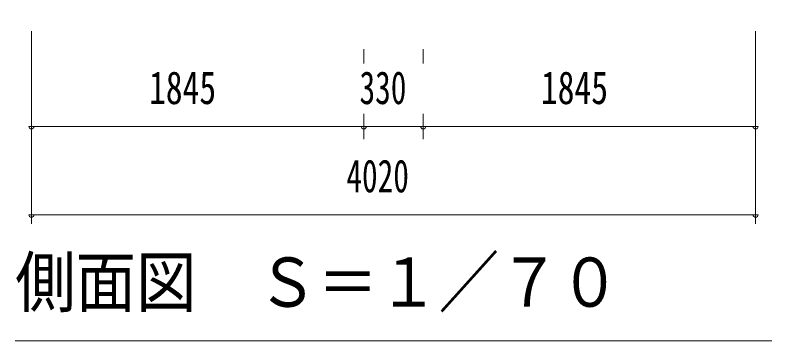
# Model space of a CAD drawing. Units: millimetres, scale not verified, with parts at other scales. Extents: x -31545 to 31552, y -14700 to 14700.
# Drawn here: x 6037 to 10237, y 1303 to 3111 of the extents above; entities that cross this region are included whole.
import ezdxf
from ezdxf.enums import TextEntityAlignment as Align

# ---------------------------------------------------------------- set-up
doc = ezdxf.new("R2010")
doc.units = ezdxf.units.MM
doc.header["$LTSCALE"] = 80
doc.linetypes.add('USER3', pattern=[24, 12, -5, 2, -5])
doc.layers.add('0-3_1-27CENTER', color=3, linetype='USER3', lineweight=18)
doc.layers.add('0-5_1-57DIM', color=3, linetype='Continuous', lineweight=18)
doc.styles.add('ＭＳ ゴシック', font='')
doc.styles.get('ＭＳ ゴシック').set_extended_font_data('MS Gothic')

msp = doc.modelspace()

# ---------------------------------------------------------------- linework, layer by layer
at = {"layer": '0-3_1-27CENTER'}
for p, q in [((7971.82, 4819.54), (7971.82, 2998.86)), ((8301.81, 4819.54), (8301.81, 2998.86))]:
    msp.add_line(p, q, dxfattribs=at)
at = {"layer": '0-5_1-57DIM'}
for p, q in [((6126.82, 3022.54), (6126.82, 1952.54)), ((10146.81, 3022.54), (10146.81, 1952.54)), ((7971.82, 2922.54), (7971.82, 2842.69)), ((8301.81, 2922.54), (8301.81, 2842.69)), ((7971.82, 2562.54), (7971.82, 2422.54)), ((8301.81, 2562.54), (8301.81, 2422.54)), ((6140.81, 2492.54), (6112.81, 2492.54)), ((6126.82, 2492.54), (10146.81, 2492.54)), ((7985.81, 2492.54), (7957.81, 2492.54)), ((8315.81, 2492.54), (8287.81, 2492.54)), ((10160.81, 2492.54), (10132.81, 2492.54)), ((6140.81, 2002.54), (6112.81, 2002.54)), ((6126.82, 2002.54), (10146.81, 2002.54)), ((10160.81, 2002.54), (10132.81, 2002.54)), ((6036.81, 1302.54), (10236.81, 1302.54))]:
    msp.add_line(p, q, dxfattribs=at)
for centre in [(6126.81, 2492.54), (7971.81, 2492.54), (8301.81, 2492.54), (10146.81, 2492.54), (6126.81, 2002.54), (10146.81, 2002.54)]:
    msp.add_arc(centre, 14, 180, 0, dxfattribs=at)

# ---------------------------------------------------------------- texts
at = {"layer": '0-5_1-57DIM', "color": 7, "style": 'ＭＳ ゴシック'}
for s, height, width, p in [('1845', 182.3, 0.75, (6780.2, 2562.54)), ('330', 182.3, 0.7, (7948.06, 2562.54)), ('1845', 182.3, 0.75, (8955.2, 2562.54)), ('4020', 182.3, 0.7, (7875.16, 2072.54)), ('側面図\u3000Ｓ＝１／７０', 273.5, 0.9, (6036.81, 1409.85))]:
    msp.add_text(s, height=height, dxfattribs=dict(at, width=width)).set_placement(p, align=Align.BOTTOM_LEFT)

doc.saveas('drawing.dxf')
